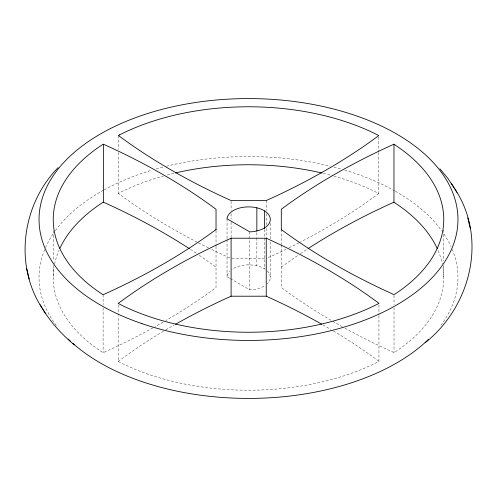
<?xml version="1.0" encoding="UTF-8"?>
<svg xmlns="http://www.w3.org/2000/svg" width="497" height="497" viewBox="0 0 497 497"><rect width="100%" height="100%" fill="white"/><g stroke="black" fill="none" stroke-linecap="round" stroke-linejoin="round"><path stroke-width="0.37" stroke-dasharray="2.48 1.86" d="M229.713 278.301L227.036 276.761L227.104 276.189A21.657 12.506 0 0 1 229.8 271.232M197.029 242.114A641.024 370.091 0 0 1 118.423 193.476L119.373 192.923A195.259 112.732 0 0 1 163.519 175.994M378.95 315.676L378.95 361.282L377.627 362.046A195.259 112.732 0 0 1 122.467 363.593L118.168 361.4L118.168 315.794M344.943 328.169A641.515 370.377 0 0 0 394.015 352.584L394.966 352.038A195.259 112.732 0 0 0 442.945 267.212M231.857 258.527L265.473 258.527M378.782 152.579L378.782 193.55L374.533 191.382A195.259 112.732 0 0 0 334.22 176.199M230.384 278.687L249.798 289.85A21.657 12.506 0 0 0 263.652 286.39L264.298 286.017A21.657 12.506 0 0 0 265.497 285.235M265.205 269.293A21.657 12.506 0 0 0 264.609 268.902L262.646 267.815A21.657 12.506 0 0 0 257.266 265.889L256.427 265.696A21.657 12.506 0 0 0 233.677 268.343L233.037 268.715A21.657 12.506 0 0 0 231.838 269.498M152.914 327.883A643.851 371.725 0 0 1 103.109 352.702L99.363 350.248A195.259 112.732 0 0 1 54.111 266.877M443.746 229.968L443.746 260.888M443.746 265.528L443.746 278.668M394.015 295.386L394.015 304.661M394.015 307.755L394.015 352.584M378.95 304.854L378.95 314.905M378.782 137.122L378.782 151.809M281.302 229.539L281.302 244.226M281.302 244.804L281.302 287.514A641.515 370.377 0 0 0 331.462 320.522M270.318 223.389L270.318 238.846M270.318 241.94L270.318 277.5M266.237 200.552L266.237 210.598M266.237 213.691L266.237 225.284M266.237 228.378L266.237 237.653M264.609 229.484L264.609 237.212M264.609 237.982L264.609 268.902M256.856 232.559L256.856 237.193M256.856 237.97L256.856 265.796M249.798 231.875L249.798 289.85M231.093 201.322L231.093 210.598M231.093 213.691L231.093 219.102M231.093 222.196L231.093 237.653M227.036 218.792L227.036 238.889M227.036 239.66L227.036 276.761M216.033 230.888L216.033 245.773M216.033 246.35L216.033 287.514A643.851 371.725 0 0 1 165.774 320.577M118.423 135.501L118.423 149.417M118.423 152.504L118.423 193.476M118.168 304.978L118.168 315.023M103.109 294.733L103.109 304.779M103.109 307.873L103.109 352.702M53.254 230.701L53.254 260.844M53.254 265.485L53.254 276.307M342.377 326.746A641.515 370.377 0 0 1 332.126 320.913M281.302 267.218A640.863 369.998 0 0 1 298.07 255.284M300.536 253.613A640.863 369.998 0 0 1 306.773 249.469M54.602 264.193A195.259 112.732 0 0 1 59.019 250.271M167.216 174.987A195.259 112.732 0 0 1 174.727 173.111M323.311 173.36A195.259 112.732 0 0 1 332.748 175.789M438.124 250.6A195.259 112.732 0 0 1 442.324 263.857M118.168 361.4A643.882 371.744 0 0 1 165.091 330.3M165.756 329.909A643.882 371.744 0 0 1 174.273 324.97M322.963 324.908A641.515 370.377 0 0 1 330.791 329.449M333.45 331.021A641.515 370.377 0 0 1 378.95 361.282M190.556 249.469A641.024 370.091 0 0 1 198.03 254.445M199.26 255.284A641.024 370.091 0 0 1 216.033 267.218M163.084 322.137A643.851 371.725 0 0 1 154.834 326.815M267.305 271.002A21.657 12.506 0 0 1 267.069 283.955M229.695 257.893A641.024 370.091 0 0 1 211.095 249.171M208.392 247.848A641.024 370.091 0 0 1 197.688 242.455M378.782 193.55A639.596 369.271 0 0 1 299.604 242.474M298.945 242.816A639.596 369.271 0 0 1 287.57 248.525M286.216 249.183A639.596 369.271 0 0 1 266.237 258.527M452.208 249.345A209.461 120.933 0 0 1 439.851 326.672M56.267 325.516A209.461 120.933 0 0 1 45.239 248.289M45.544 247.587A209.461 120.933 0 0 1 53.347 233.559M55.409 230.627A209.461 120.933 0 0 1 103.525 190.202M104.159 189.854A209.461 120.933 0 0 1 151.989 170.16M156.263 168.912A209.461 120.933 0 0 1 163.488 166.967M166.414 166.228A209.461 120.933 0 0 1 330.219 166.141M333.878 167.06A209.461 120.933 0 0 1 341.097 169.017M344.657 170.055A209.461 120.933 0 0 1 394.736 190.91M395.363 191.264A209.461 120.933 0 0 1 441.591 230.627M444.045 234.149A209.461 120.933 0 0 1 450.984 246.537"/><path stroke-width="0.75" d="M58.137 167.595C21.974 204.304 13.5 265.51 42.667 308.917M425.208 342.737C470.864 306.295 488.042 238.311 454.333 188.083M216.033 230.117L216.033 209.249A641.024 370.091 0 0 0 103.364 144.198L102.034 144.962A195.259 112.732 0 0 0 99.363 292.273L103.109 294.733A643.851 371.725 0 0 0 216.033 229.539M189.295 248.649A641.024 370.091 0 0 0 103.364 202.173L102.034 202.938A195.259 112.732 0 0 0 59.895 248.307M231.093 238.231L266.237 238.231A641.515 370.377 0 0 1 378.95 303.307L377.627 304.077A195.259 112.732 0 0 1 122.467 305.618L118.168 303.431A643.882 371.744 0 0 1 231.093 238.231L231.093 296.206A643.882 371.744 0 0 0 175.54 324.249M231.093 296.206L266.237 296.206A641.515 370.377 0 0 1 321.696 324.193M264.609 210.927L262.646 209.84A21.657 12.506 0 0 0 257.266 207.92L256.427 207.721A21.657 12.506 0 0 0 233.677 210.368L233.037 210.74A21.657 12.506 0 0 0 227.104 218.214L227.036 218.792L249.798 231.875A21.657 12.506 0 0 0 263.652 228.415L264.298 228.048A21.657 12.506 0 0 0 264.609 210.927L264.609 228.707M281.302 230.117L281.302 209.249A640.863 369.998 0 0 1 393.959 144.205L397.637 146.752A195.259 112.732 0 0 1 394.966 294.062L394.015 294.615A641.515 370.377 0 0 1 281.302 229.539M393.959 144.205L393.959 202.18L397.637 204.727A195.259 112.732 0 0 1 437.254 248.637M74.345 344.856C60.665 333.599 48.793 320.037 40.009 304.618M439.901 168.825L447.816 178.28L456.991 192.382M451.251 183.144L453.867 187.375M43.133 309.625L45.749 313.855M467.783 217.897L469 223.023M469.044 223.221L470.268 228.371M26.732 268.628L27.956 273.779M28 273.977L29.217 279.103M266.237 238.231L266.237 296.206M256.856 207.821L256.856 231.012M103.364 144.198L103.364 202.173M308.034 248.649A640.863 369.998 0 0 1 393.959 202.18M175.41 172.95A195.259 112.732 0 0 1 321.932 173.031M428.538 339.289A209.461 120.933 0 0 1 72.835 343.352M70.742 341.451A209.461 120.933 0 0 1 68.213 339.047M119.373 134.954L118.423 135.501A641.024 370.091 0 0 0 231.093 200.552L266.237 200.552A639.596 369.271 0 0 0 378.782 135.575L374.533 133.407A195.259 112.732 0 0 0 119.373 134.954M141.875 323.603A209.461 120.933 0 0 0 457.948 220.78A209.461 120.933 0 0 0 145.677 114.155A209.461 120.933 0 0 0 141.875 323.603"/></g></svg>
